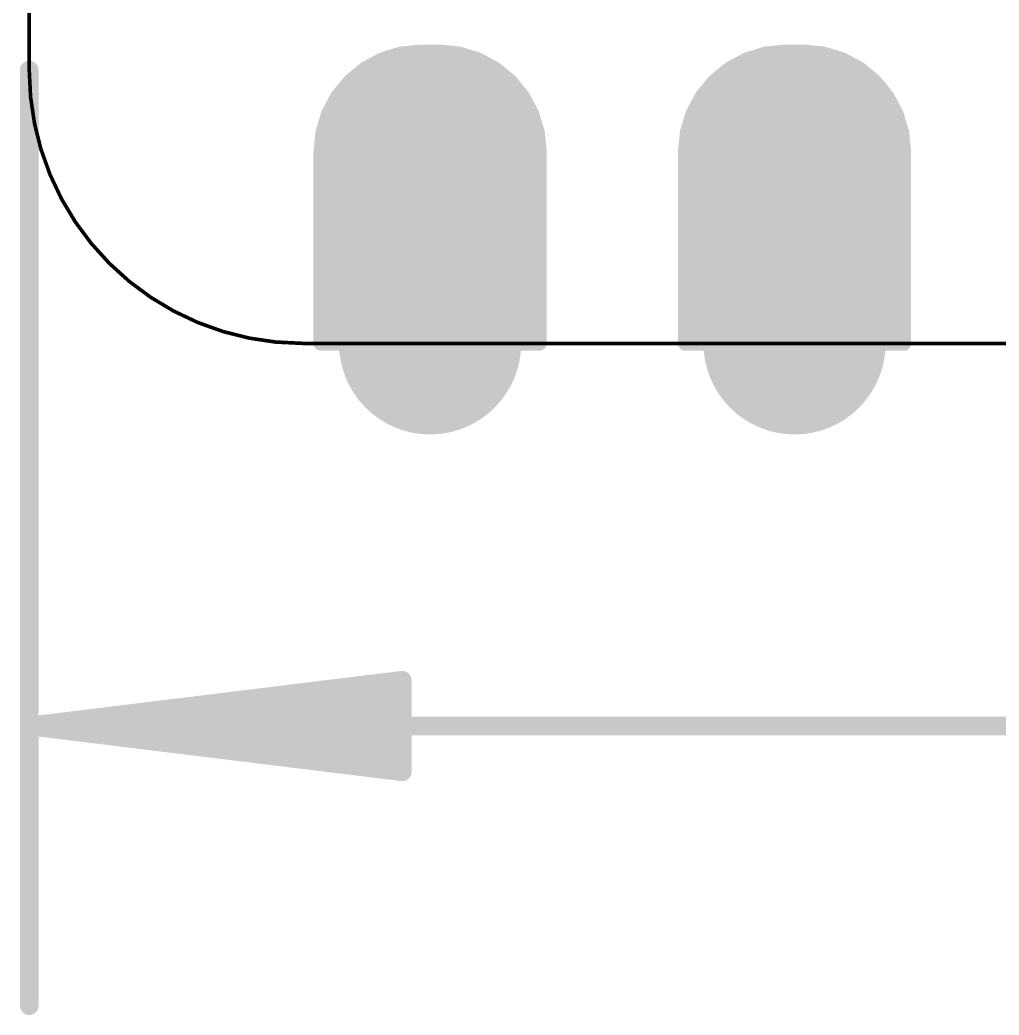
# Model space of a CAD drawing. Extents: x -16.1 to 14.1, y -11.4 to 17.9.
# Drawn here: x -10.99 to -4.16, y -11.41 to -4.48 of the extents above; entities that cross this region are included whole.
import ezdxf

# ---------------------------------------------------------------- set-up
doc = ezdxf.new("R2010")
doc.units = 0
for name, color, linetype in [('16', 175, 'CONTINUOUS'), ('17', 82, 'CONTINUOUS'), ('20', 213, 'CONTINUOUS')]:
    doc.layers.add(name, color=color, linetype=linetype)

# ---------------------------------------------------------------- blocks, each defined once
blk = doc.blocks.new('OCTAGONP')
at = {"const_width": 0.5}
blk.add_lwpolyline([(-0.25, -0.1036), (-0.25, 0.1036), (-0.1036, 0.25), (0.1036, 0.25), (0.25, 0.1036), (0.25, -0.1036), (0.1036, -0.25), (-0.1036, -0.25), (-0.25, -0.1036), (-0.25, 0.1036)], dxfattribs=at)
blk = doc.blocks.new('ROUNDP')
at = {"const_width": 0.5}
blk.add_lwpolyline([(0, -0.25, 1), (0, 0.25, 1), (0, -0.25)], format="xyb", dxfattribs=at)

msp = doc.modelspace()

# ---------------------------------------------------------------- linework, layer by layer
at = {"layer": '16', "const_width": 0.1016}
for points in [[(-8.4588, -4.7522), (-8.5796, -4.8167)], [(-8.3278, -4.7124), (-8.4588, -4.7522)], [(-8.4328, -6.731), (-8.4328, -4.7443)], [(-8.3312, -6.731), (-8.3312, -4.7135)], [(-8.1915, -4.699), (-8.3278, -4.7124)], [(-8.2296, -6.731), (-8.2296, -4.7027)], [(-8.0645, -4.699), (-8.1915, -4.699)], [(-8.128, -6.731), (-8.128, -4.699)], [(-7.9282, -4.7124), (-8.0645, -4.699)], [(-8.0264, -6.731), (-8.0264, -4.7028)], [(-7.7972, -4.7522), (-7.9282, -4.7124)], [(-7.9248, -6.731), (-7.9248, -4.7135)], [(-7.8232, -6.731), (-7.8232, -4.7443)], [(-7.6764, -4.8167), (-7.7972, -4.7522)], [(-5.9188, -4.7522), (-6.0396, -4.8167)], [(-5.7878, -4.7124), (-5.9188, -4.7522)], [(-5.8928, -6.731), (-5.8928, -4.7443)], [(-5.7912, -6.731), (-5.7912, -4.7135)], [(-5.6515, -4.699), (-5.7878, -4.7124)], [(-5.6896, -6.731), (-5.6896, -4.7027)], [(-5.5245, -4.699), (-5.6515, -4.699)], [(-5.588, -6.731), (-5.588, -4.699)], [(-5.3882, -4.7124), (-5.5245, -4.699)], [(-5.4864, -6.731), (-5.4864, -4.7028)], [(-5.2572, -4.7522), (-5.3882, -4.7124)], [(-5.3848, -6.731), (-5.3848, -4.7135)], [(-5.2832, -6.731), (-5.2832, -4.7443)], [(-5.1364, -4.8167), (-5.2572, -4.7522)], [(-8.5796, -4.8167), (-8.6854, -4.9036)], [(-8.5344, -6.731), (-8.5344, -4.7926)], [(-7.7216, -6.731), (-7.7216, -4.7926)], [(-7.5706, -4.9036), (-7.6764, -4.8167)], [(-6.0396, -4.8167), (-6.1454, -4.9036)], [(-5.9944, -6.731), (-5.9944, -4.7926)], [(-5.1816, -6.731), (-5.1816, -4.7926)], [(-5.0306, -4.9036), (-5.1364, -4.8167)], [(-8.6854, -4.9036), (-8.7723, -5.0094)], [(-8.636, -6.731), (-8.636, -4.863)], [(-7.62, -6.731), (-7.62, -4.863)], [(-7.4837, -5.0094), (-7.5706, -4.9036)], [(-6.1454, -4.9036), (-6.2323, -5.0094)], [(-6.096, -6.731), (-6.096, -4.863)], [(-5.08, -6.731), (-5.08, -4.863)], [(-4.9437, -5.0094), (-5.0306, -4.9036)], [(-8.7376, -6.731), (-8.7376, -4.9672)], [(-7.5184, -6.731), (-7.5184, -4.9672)], [(-6.1976, -6.731), (-6.1976, -4.9672)], [(-4.9784, -6.731), (-4.9784, -4.9672)], [(-8.7723, -5.0094), (-8.8368, -5.1302)], [(-7.4192, -5.1302), (-7.4837, -5.0094)], [(-6.2323, -5.0094), (-6.2968, -5.1302)], [(-4.8792, -5.1302), (-4.9437, -5.0094)], [(-8.8368, -5.1302), (-8.8766, -5.2612)], [(-8.8392, -6.731), (-8.8392, -5.138)], [(-7.3794, -5.2612), (-7.4192, -5.1302)], [(-7.4168, -6.731), (-7.4168, -5.138)], [(-6.2968, -5.1302), (-6.3366, -5.2612)], [(-6.2992, -6.731), (-6.2992, -5.138)], [(-4.8394, -5.2612), (-4.8792, -5.1302)], [(-4.8768, -6.731), (-4.8768, -5.138)], [(-8.8766, -5.2612), (-8.89, -5.3975)], [(-7.366, -5.3975), (-7.3794, -5.2612)], [(-6.3366, -5.2612), (-6.35, -5.3975)], [(-4.826, -5.3975), (-4.8394, -5.2612)], [(-8.89, -5.3975), (-8.89, -6.731)], [(-7.366, -6.731), (-7.366, -5.3975)], [(-6.35, -5.3975), (-6.35, -6.731)], [(-4.826, -6.731), (-4.826, -5.3975)], [(-8.89, -6.731), (-7.366, -6.731)], [(-6.35, -6.731), (-4.826, -6.731)]]:
    msp.add_lwpolyline(points, dxfattribs=at)
at = {"layer": '16', "const_width": 0.0508}
for points in [[(-8.4662, -4.7279, 1), (-8.4514, -4.7765)], [(-8.4468, -4.7746, 1), (-8.4708, -4.7298)], [(-8.4074, -4.7443, 1), (-8.4582, -4.7443)], [(-8.3058, -4.7135, 1), (-8.3566, -4.7135)], [(-8.3303, -4.6871, 1), (-8.3253, -4.7377)], [(-8.3204, -4.7367, 1), (-8.3351, -4.6881)], [(-8.2042, -4.7027, 1), (-8.255, -4.7027)], [(-8.1915, -4.6736, 1), (-8.1915, -4.7244)], [(-8.189, -4.7243, 1), (-8.194, -4.6737)], [(-8.1026, -4.699, 1), (-8.1534, -4.699)], [(-8.062, -4.6737, 1), (-8.067, -4.7243)], [(-8.0645, -4.7244, 1), (-8.0645, -4.6736)], [(-8.001, -4.7028, 1), (-8.0518, -4.7028)], [(-7.9209, -4.6881, 1), (-7.9356, -4.7367)], [(-7.8994, -4.7135, 1), (-7.9502, -4.7135)], [(-7.9307, -4.7377, 1), (-7.9257, -4.6871)], [(-7.7978, -4.7443, 1), (-7.8486, -4.7443)], [(-7.7852, -4.7298, 1), (-7.8092, -4.7746)], [(-7.8046, -4.7765, 1), (-7.7898, -4.7279)], [(-5.9262, -4.7279, 1), (-5.9114, -4.7765)], [(-5.9068, -4.7746, 1), (-5.9308, -4.7298)], [(-5.8674, -4.7443, 1), (-5.9182, -4.7443)], [(-5.7658, -4.7135, 1), (-5.8166, -4.7135)], [(-5.7903, -4.6871, 1), (-5.7853, -4.7377)], [(-5.7804, -4.7367, 1), (-5.7951, -4.6881)], [(-5.6642, -4.7027, 1), (-5.715, -4.7027)], [(-5.6515, -4.6736, 1), (-5.6515, -4.7244)], [(-5.649, -4.7243, 1), (-5.654, -4.6737)], [(-5.5626, -4.699, 1), (-5.6134, -4.699)], [(-5.522, -4.6737, 1), (-5.527, -4.7243)], [(-5.5245, -4.7244, 1), (-5.5245, -4.6736)], [(-5.461, -4.7028, 1), (-5.5118, -4.7028)], [(-5.3809, -4.6881, 1), (-5.3956, -4.7367)], [(-5.3594, -4.7135, 1), (-5.4102, -4.7135)], [(-5.3907, -4.7377, 1), (-5.3857, -4.6871)], [(-5.2578, -4.7443, 1), (-5.3086, -4.7443)], [(-5.2452, -4.7298, 1), (-5.2692, -4.7746)], [(-5.2646, -4.7765, 1), (-5.2498, -4.7279)], [(-8.5915, -4.7943, 1), (-8.5676, -4.8391)], [(-8.5635, -4.8364, 1), (-8.5957, -4.7971)], [(-8.509, -4.7926, 1), (-8.5598, -4.7926)], [(-7.6962, -4.7926, 1), (-7.747, -4.7926)], [(-7.6603, -4.7971, 1), (-7.6925, -4.8364)], [(-7.6884, -4.8391, 1), (-7.6645, -4.7943)], [(-6.0515, -4.7943, 1), (-6.0276, -4.8391)], [(-6.0235, -4.8364, 1), (-6.0557, -4.7971)], [(-5.969, -4.7926, 1), (-6.0198, -4.7926)], [(-5.1562, -4.7926, 1), (-5.207, -4.7926)], [(-5.1203, -4.7971, 1), (-5.1525, -4.8364)], [(-5.1484, -4.8391, 1), (-5.1245, -4.7943)], [(-8.6658, -4.9197, 1), (-8.7051, -4.8875)], [(-8.6106, -4.863, 1), (-8.6614, -4.863)], [(-7.5946, -4.863, 1), (-7.6454, -4.863)], [(-7.5509, -4.8875, 1), (-7.5902, -4.9197)], [(-6.1258, -4.9197, 1), (-6.1651, -4.8875)], [(-6.0706, -4.863, 1), (-6.1214, -4.863)], [(-5.0546, -4.863, 1), (-5.1054, -4.863)], [(-5.0109, -4.8875, 1), (-5.0502, -4.9197)], [(-8.7122, -4.9672, 1), (-8.763, -4.9672)], [(-8.7015, -4.8839, 1), (-8.6693, -4.9232)], [(-7.5867, -4.9232, 1), (-7.5545, -4.8839)], [(-7.493, -4.9672, 1), (-7.5438, -4.9672)], [(-6.1722, -4.9672, 1), (-6.223, -4.9672)], [(-6.1615, -4.8839, 1), (-6.1293, -4.9232)], [(-5.0467, -4.9232, 1), (-5.0145, -4.8839)], [(-4.953, -4.9672, 1), (-5.0038, -4.9672)], [(-8.7919, -4.9933, 1), (-8.7526, -5.0255)], [(-8.7499, -5.0214, 1), (-8.7947, -4.9975)], [(-7.4613, -4.9975, 1), (-7.5061, -5.0214)], [(-7.5034, -5.0255, 1), (-7.4641, -4.9933)], [(-6.2519, -4.9933, 1), (-6.2126, -5.0255)], [(-6.2099, -5.0214, 1), (-6.2547, -4.9975)], [(-4.9213, -4.9975, 1), (-4.9661, -5.0214)], [(-4.9634, -5.0255, 1), (-4.9241, -4.9933)], [(-8.8138, -5.138, 1), (-8.8646, -5.138)], [(-8.8592, -5.1182, 1), (-8.8144, -5.1422)], [(-8.8125, -5.1376, 1), (-8.8611, -5.1228)], [(-7.3949, -5.1228, 1), (-7.4435, -5.1376)], [(-7.3914, -5.138, 1), (-7.4422, -5.138)], [(-7.4416, -5.1422, 1), (-7.3968, -5.1182)], [(-6.2738, -5.138, 1), (-6.3246, -5.138)], [(-6.3192, -5.1182, 1), (-6.2744, -5.1422)], [(-6.2725, -5.1376, 1), (-6.3211, -5.1228)], [(-4.8549, -5.1228, 1), (-4.9035, -5.1376)], [(-4.8514, -5.138, 1), (-4.9022, -5.138)], [(-4.9016, -5.1422, 1), (-4.8568, -5.1182)], [(-8.9009, -5.2539, 1), (-8.8523, -5.2686)], [(-8.8513, -5.2637, 1), (-8.9019, -5.2587)], [(-7.3541, -5.2587, 1), (-7.4047, -5.2637)], [(-7.4037, -5.2686, 1), (-7.3551, -5.2539)], [(-6.3609, -5.2539, 1), (-6.3123, -5.2686)], [(-6.3113, -5.2637, 1), (-6.3619, -5.2587)], [(-4.8141, -5.2587, 1), (-4.8647, -5.2637)], [(-4.8637, -5.2686, 1), (-4.8151, -5.2539)], [(-8.8646, -5.3975, 1), (-8.9154, -5.3975)], [(-8.9153, -5.395, 1), (-8.8647, -5.4)], [(-7.3406, -5.3975, 1), (-7.3914, -5.3975)], [(-7.3913, -5.4, 1), (-7.3407, -5.395)], [(-6.3246, -5.3975, 1), (-6.3754, -5.3975)], [(-6.3753, -5.395, 1), (-6.3247, -5.4)], [(-4.8006, -5.3975, 1), (-4.8514, -5.3975)], [(-4.8513, -5.4, 1), (-4.8007, -5.395)], [(-8.89, -6.7056, 1), (-8.89, -6.7564)], [(-8.9154, -6.731, 1), (-8.8646, -6.731)], [(-8.8646, -6.731, 1), (-8.8138, -6.731)], [(-8.763, -6.731, 1), (-8.7122, -6.731)], [(-8.6614, -6.731, 1), (-8.6106, -6.731)], [(-8.5598, -6.731, 1), (-8.509, -6.731)], [(-8.4582, -6.731, 1), (-8.4074, -6.731)], [(-8.3566, -6.731, 1), (-8.3058, -6.731)], [(-8.255, -6.731, 1), (-8.2042, -6.731)], [(-8.1534, -6.731, 1), (-8.1026, -6.731)], [(-8.0518, -6.731, 1), (-8.001, -6.731)], [(-7.9502, -6.731, 1), (-7.8994, -6.731)], [(-7.8486, -6.731, 1), (-7.7978, -6.731)], [(-7.747, -6.731, 1), (-7.6962, -6.731)], [(-7.6454, -6.731, 1), (-7.5946, -6.731)], [(-7.5438, -6.731, 1), (-7.493, -6.731)], [(-7.4422, -6.731, 1), (-7.3914, -6.731)], [(-7.3914, -6.731, 1), (-7.3406, -6.731)], [(-7.366, -6.7564, 1), (-7.366, -6.7056)], [(-6.35, -6.7056, 1), (-6.35, -6.7564)], [(-6.3754, -6.731, 1), (-6.3246, -6.731)], [(-6.3246, -6.731, 1), (-6.2738, -6.731)], [(-6.223, -6.731, 1), (-6.1722, -6.731)], [(-6.1214, -6.731, 1), (-6.0706, -6.731)], [(-6.0198, -6.731, 1), (-5.969, -6.731)], [(-5.9182, -6.731, 1), (-5.8674, -6.731)], [(-5.8166, -6.731, 1), (-5.7658, -6.731)], [(-5.715, -6.731, 1), (-5.6642, -6.731)], [(-5.6134, -6.731, 1), (-5.5626, -6.731)], [(-5.5118, -6.731, 1), (-5.461, -6.731)], [(-5.4102, -6.731, 1), (-5.3594, -6.731)], [(-5.3086, -6.731, 1), (-5.2578, -6.731)], [(-5.207, -6.731, 1), (-5.1562, -6.731)], [(-5.1054, -6.731, 1), (-5.0546, -6.731)], [(-5.0038, -6.731, 1), (-4.953, -6.731)], [(-4.9022, -6.731, 1), (-4.8514, -6.731)], [(-4.8514, -6.731, 1), (-4.8006, -6.731)], [(-4.826, -6.7564, 1), (-4.826, -6.7056)]]:
    msp.add_lwpolyline(points, format="xyb", dxfattribs=at)
at = {"layer": '20'}
for points, const_width in [([(-10.922, 9.144), (-10.922, -4.826)], 0.0254), ([(-10.922, -4.826), (-10.922, -11.348)], 0.13), ([(-9.017, -6.731), (8.128, -6.731)], 0.0254), ([(-10.922, -9.398), (-8.322, -9.0788)], 0.13), ([(-8.322, -9.0788), (-8.322, -9.7172)], 0.13), ([(-10.922, -9.398), (-8.322, -9.138)], 0.13), ([(-10.922, -9.398), (-8.322, -9.268)], 0.13), ([(-10.922, -9.398), (10.033, -9.398)], 0.13), ([(-8.322, -9.7172), (-10.922, -9.398)], 0.13), ([(-8.322, -9.528), (-10.922, -9.398)], 0.13), ([(-8.322, -9.658), (-10.922, -9.398)], 0.13)]:
    msp.add_lwpolyline(points, dxfattribs=dict(at, const_width=const_width))
for points, const_width in [([(-10.8895, -4.826, 1), (-10.9545, -4.826)], 0.065), ([(-10.922, -4.826, 0.4142), (-9.017, -6.731)], 0.0254), ([(-10.9157, -4.826, 1), (-10.9284, -4.826)], 0.0127), ([(-10.9284, -4.826, 1), (-10.9157, -4.826)], 0.0127), ([(-9.017, -6.7247, 1), (-9.017, -6.7374)], 0.0127), ([(-9.017, -6.7374, 1), (-9.017, -6.7247)], 0.0127), ([(-8.2895, -9.0788, 1), (-8.3545, -9.0788)], 0.065), ([(-8.318, -9.111, 1), (-8.326, -9.0465)], 0.065), ([(-8.3188, -9.1703, 1), (-8.3252, -9.1057)], 0.065), ([(-8.3204, -9.3005, 1), (-8.3236, -9.2355)], 0.065), ([(-10.922, -9.3655, 1), (-10.922, -9.4305)], 0.065), ([(-10.918, -9.3657, 1), (-10.926, -9.4303)], 0.065), ([(-10.9236, -9.3655, 1), (-10.9204, -9.4305)], 0.065), ([(-10.9204, -9.3655, 1), (-10.9236, -9.4305)], 0.065), ([(-10.9188, -9.3657, 1), (-10.9252, -9.4303)], 0.065), ([(-10.926, -9.3657, 1), (-10.918, -9.4303)], 0.065), ([(-10.9252, -9.3657, 1), (-10.9188, -9.4303)], 0.065), ([(-8.3236, -9.5605, 1), (-8.3204, -9.4955)], 0.065), ([(-8.3252, -9.6903, 1), (-8.3188, -9.6257)], 0.065), ([(-8.3545, -9.7172, 1), (-8.2895, -9.7172)], 0.065), ([(-8.326, -9.7495, 1), (-8.318, -9.685)], 0.065), ([(-10.9545, -11.348, 1), (-10.8895, -11.348)], 0.065)]:
    msp.add_lwpolyline(points, format="xyb", dxfattribs=dict(at, const_width=const_width))

# ---------------------------------------------------------------- block references
at = {"layer": '17', "xscale": 1.5, "yscale": 1.5, "rotation": 90}
for name, p in [('OCTAGONP', (-8.128, -5.461)), ('ROUNDP', (-5.588, -5.461))]:
    msp.add_blockref(name, p, dxfattribs=at)
at = {"layer": '17', "xscale": 1.27, "yscale": 1.27}
for p in [(-8.128, -6.731), (-5.588, -6.731)]:
    msp.add_blockref('ROUNDP', p, dxfattribs=at)

doc.saveas('drawing.dxf')
